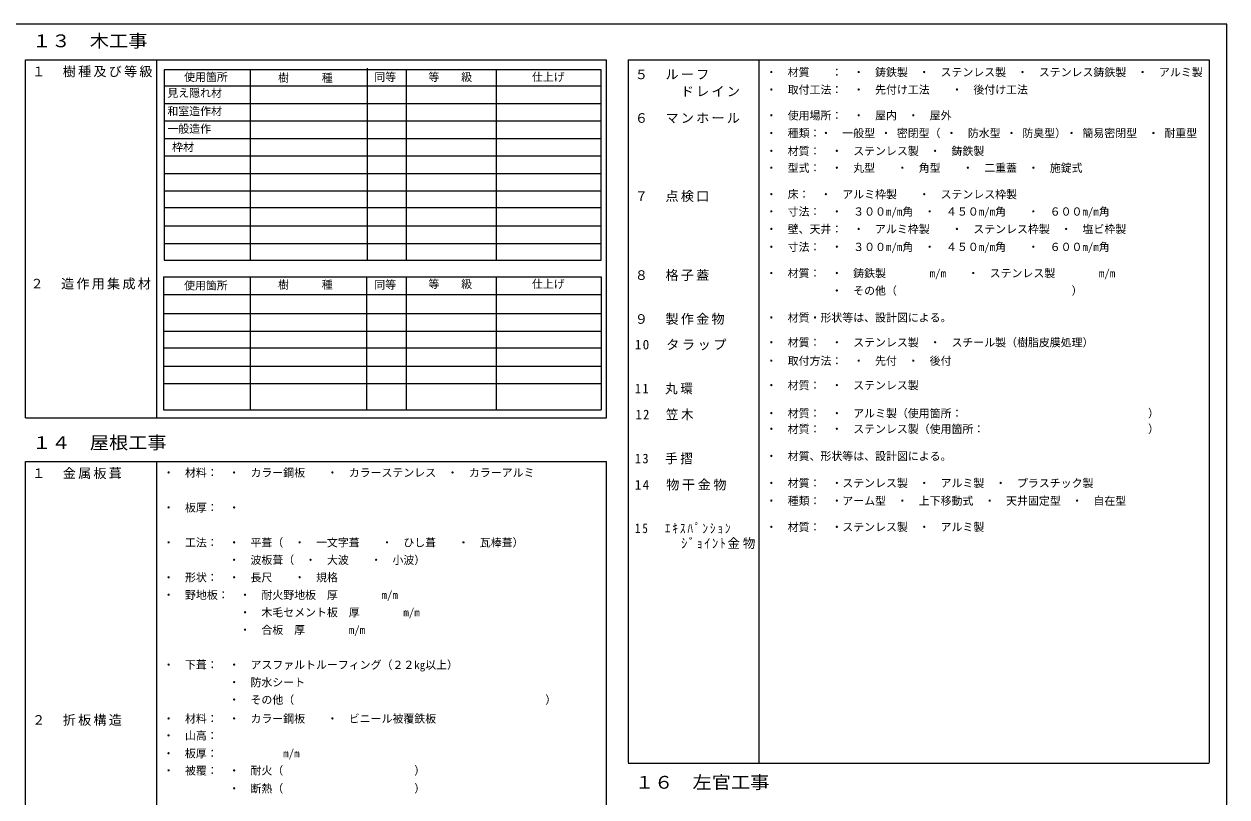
# Model space of a CAD drawing. Units: millimetres, scale not verified. Extents: x -27950 to 27564, y -20828 to 18132.
# Drawn here: x 22 to 27564, y 436 to 18132 of the extents above; entities that cross this region are included whole.
import ezdxf
from ezdxf.enums import TextEntityAlignment as Align

# ---------------------------------------------------------------- set-up
doc = ezdxf.new("R2010")
doc.units = ezdxf.units.MM
doc.header["$LTSCALE"] = 100
for name, color, linetype in [('0-3_３列上', 6, 'Continuous'), ('0-4_４列上', 6, 'Continuous'), ('0-D_枠線', 2, 'Continuous'), ('C-F_ 補助線�', 5, 'Continuous')]:
    doc.layers.add(name, color=color, linetype=linetype)
doc.styles.add('ＭＳ ゴシック', font='')
doc.styles.get('ＭＳ ゴシック').set_extended_font_data('MS Gothic')

msp = doc.modelspace()

# ---------------------------------------------------------------- linework, layer by layer
at = {"layer": '0-4_４列上', "color": 7}
for p, q in [((13235.7, 17081.7), (3230.4, 17081.7)), ((5198.6, 17081.7), (5198.6, 12730.8)), ((7877.7, 17118.1), (7877.7, 12739.2)), ((8770.7, 17099.9), (8770.7, 12730.8)), ((10830.1, 17081.7), (10830.1, 12730.8)), ((13235.7, 12726), (13235.7, 17081.7)), ((3239, 16717.2), (13241.4, 16717.2)), ((3230.4, 16316.2), (13224.5, 16316.2)), ((3230.4, 15915.3), (13241.4, 15915.3)), ((3230.6, 15514.3), (13233, 15514.3)), ((3239, 15113.4), (13241.4, 15113.4)), ((3230.6, 14712.5), (13241.4, 14712.5)), ((3230.6, 14311.5), (13233, 14311.5)), ((3239, 13928.8), (13241.4, 13928.8)), ((3230.6, 13509.6), (13233, 13509.6)), ((3230.6, 13108.7), (13233, 13108.7)), ((5198.6, 12343.2), (5198.6, 9295.6)), ((7859.4, 12335.1), (7859.4, 9304.1)), ((8770.7, 12335.1), (8770.7, 9304.1)), ((10830.1, 12335.1), (10830.1, 9304.1)), ((3213.8, 11942.3), (13235.7, 11942.3)), ((3222.2, 11504.9), (13249.8, 11504.9)), ((3222.2, 11104), (13233, 11104)), ((3213.8, 10721.2), (13233, 10721.2)), ((3213.8, 10302.1), (13233, 10302.1)), ((3213.8, 9901.1), (13233, 9901.1))]:
    msp.add_line(p, q, dxfattribs=at)
for points in [[(3230.4, 17081.7), (3230.4, 12726), (13235.7, 12726)], [(3212.1, 12343.2), (3212.1, 9299.7), (13235.7, 9299.7)], [(3212.1, 12343.2), (13235.7, 12343.2), (13235.7, 9299.7)]]:
    msp.add_lwpolyline(points, dxfattribs=at)
at = {"layer": '0-D_枠線'}
for p, q in [((56.9, 17312.9), (13356.9, 17312.9)), ((56.9, 9112.9), (56.9, 17312.9)), ((3056.9, 17312.9), (3056.9, 9112.9)), ((13356.9, 9112.9), (13356.9, 17312.9)), ((13856.9, 17312.9), (27156.9, 17312.9)), ((13856.9, 17312.9), (13856.9, 1223.9)), ((16856.9, 1223.9), (16856.9, 17312.9)), ((27156.9, 17312.9), (27156.9, 1223.9)), ((56.9, 9112.9), (13356.9, 9112.9)), ((56.9, 8112.9), (13356.9, 8112.9)), ((56.9, -9287.1), (56.9, 8112.9)), ((3056.9, 8112.9), (3056.9, -9287.1)), ((13356.9, -9287.1), (13356.9, 8112.9)), ((13856.9, 1206.3), (27156.9, 1206.3))]:
    msp.add_line(p, q, dxfattribs=at)
at = {"layer": 'C-F_ 補助線�', "color": 7}
msp.add_line((27563.8, 18131.7), (-27950, 18131.7), dxfattribs=at)
msp.add_lwpolyline([(-27950, -19950), (27563.8, -19950), (27563.8, 18131.7)], dxfattribs=at)

# ---------------------------------------------------------------- texts
at = {"layer": '0-3_３列上', "color": 3, "style": 'ＭＳ ゴシック', "width": 1.1}
for s, p in [('１３\u3000木工事', (206.9, 17512.9)), ('１４\u3000屋根工事', (206.9, 8312.9))]:
    msp.add_text(s, height=293.3, dxfattribs=at).set_placement(p, align=Align.BOTTOM_LEFT)
at = {"layer": '0-3_３列上', "style": 'ＭＳ ゴシック'}
for s, p in [('・\u3000材料：\u3000・\u3000カラー鋼板\u3000\u3000・\u3000カラーステンレス\u3000・\u3000カラーアルミ\u3000\u3000\u3000', (3206.9, 7712.9)), ('・\u3000板厚：\u3000・\u3000', (3206.9, 6912.9)), ('・\u3000工法：\u3000・\u3000平葺（\u3000・\u3000一文字葺\u3000\u3000・\u3000ひし葺\u3000\u3000・\u3000瓦棒葺）', (3206.9, 6112.9)), ('\u3000\u3000\u3000\u3000\u3000\u3000・\u3000波板葺（\u3000・\u3000大波\u3000\u3000・\u3000小波） ', (3206.9, 5712.9)), ('・\u3000形状：\u3000・\u3000長尺\u3000\u3000・\u3000規格', (3206.9, 5312.9)), ('・\u3000野地板：\u3000・\u3000耐火野地板\u3000厚\u3000\u3000\u3000\u3000m/m', (3206.9, 4912.9)), ('\u3000\u3000\u3000\u3000\u3000\u3000\u3000・\u3000木毛セメント板\u3000厚\u3000\u3000\u3000\u3000m/m', (3206.9, 4512.9)), ('\u3000\u3000\u3000\u3000\u3000\u3000\u3000・\u3000合板\u3000厚\u3000\u3000\u3000\u3000m/m', (3206.9, 4112.9)), ('・\u3000下葺：\u3000・\u3000アスファルトルーフィング（２２kg以上）', (3206.9, 3312.9)), ('\u3000\u3000\u3000\u3000\u3000\u3000・\u3000防水シート', (3206.9, 2912.9)), ('\u3000\u3000\u3000\u3000\u3000\u3000・\u3000その他（\u3000\u3000\u3000\u3000\u3000\u3000\u3000\u3000\u3000\u3000\u3000\u3000\u3000\u3000\u3000\u3000\u3000\u3000\u3000\u3000\u3000\u3000\u3000）', (3206.9, 2512.9)), ('・\u3000材料：\u3000・\u3000カラー鋼板\u3000\u3000・\u3000ビニール被覆鉄板\u3000\u3000\u3000', (3206.9, 2081.4)), ('・\u3000被覆：\u3000・\u3000耐火（\u3000\u3000\u3000\u3000\u3000\u3000\u3000\u3000\u3000\u3000\u3000\u3000）\u3000\u3000\u3000', (3206.9, 892.4)), ('\u3000\u3000\u3000\u3000\u3000\u3000・\u3000断熱（\u3000\u3000\u3000\u3000\u3000\u3000\u3000\u3000\u3000\u3000\u3000\u3000）', (3206.9, 481.7))]:
    msp.add_text(s, height=183.3, dxfattribs=at).set_placement(p, align=Align.BOTTOM_LEFT)
at = {"layer": '0-3_３列上', "color": 2, "char_height": 219.9, "attachment_point": 7, "style": 'ＭＳ ゴシック'}
for s, insert in [('\\T1.17;１\u3000樹種及び等級', (206.9, 16912.9)), ('\\T1.17;２\u3000造作用集成材', (168.6, 12051.6)), ('\\T1.17;１\u3000金属板葺', (206.9, 7712.9)), ('\\T1.17;２\u3000折板構造', (206.9, 2063.7))]:
    msp.add_mtext(s, dxfattribs=dict(at, insert=insert))
at = {"layer": '0-4_４列上', "style": 'ＭＳ ゴシック'}
for s, p in [('・\u3000材質\u3000\u3000：\u3000・\u3000鋳鉄製\u3000・\u3000ステンレス製\u3000・\u3000ステンレス鋳鉄製\u3000・\u3000アルミ製', (17006.9, 16881.1)), ('使用箇所', (3686, 16771.9)), ('樹\u3000\u3000\u3000種', (5836.5, 16753.6)), ('同等', (8041.7, 16771.9)), ('等\u3000\u3000級', (9281, 16771.9)), ('仕上げ', (11650.2, 16771.9)), ('見え隠れ材', (3303.3, 16407.4)), ('・\u3000取付工法：\u3000・\u3000先付け工法\u3000\u3000・\u3000後付け工法', (17006.9, 16481.1)), ('和室造作材', (3303.3, 15988.2)), ('・\u3000使用場所：\u3000・\u3000屋内\u3000・\u3000屋外', (17006.9, 15890.5)), ('一般造作', (3303.3, 15587.2)), ('・\u3000種類：・\u3000一般型 ・ 密閉型（ ・\u3000防水型 ・ 防臭型）・ 簡易密閉型\u3000・ 耐重型', (17006.9, 15485.7)), ('枠材', (3412.6, 15168.1)), ('・\u3000材質：\u3000・\u3000ステンレス製\u3000・\u3000鋳鉄製\u3000\u3000', (17006.9, 15076.6)), ('・\u3000型式：\u3000・\u3000丸型\u3000\u3000・\u3000角型\u3000\u3000・\u3000二重蓋\u3000・\u3000施錠式\u3000\u3000', (17006.9, 14690.5)), ('・\u3000床：\u3000・\u3000アルミ枠製\u3000\u3000・\u3000ステンレス枠製\u3000\u3000', (17006.9, 14085)), ('・\u3000寸法：\u3000・\u3000３００m/m角\u3000・\u3000４５０m/m角  \u3000・\u3000６００m/m角\u3000\u3000\u3000', (17006.9, 13690.8)), ('・\u3000壁、天井：\u3000・\u3000アルミ枠製\u3000\u3000・\u3000ステンレス枠製\u3000・\u3000塩ビ枠製\u3000', (17006.9, 13289.3)), ('・\u3000寸法：\u3000・\u3000３００m/m角\u3000・\u3000４５０m/m角  \u3000・\u3000６００m/m角\u3000\u3000\u3000', (17006.9, 12881.1)), ('・\u3000材質：\u3000・\u3000鋳鉄製\u3000\u3000\u3000\u3000m/m\u3000\u3000・\u3000ステンレス製\u3000\u3000\u3000\u3000m/m', (17006.9, 12279.3)), ('使用箇所', (3686, 11997)), ('樹\u3000\u3000\u3000種', (5836.5, 12015.2)), ('同等', (8041.7, 12015.2)), ('等\u3000\u3000級', (9281, 12032)), ('仕上げ', (11650.2, 12032)), ('\u3000\u3000\u3000\u3000\u3000\u3000・\u3000その他（\u3000\u3000\u3000\u3000\u3000\u3000\u3000\u3000\u3000\u3000\u3000\u3000\u3000\u3000\u3000\u3000）', (17006.9, 11879.3)), ('・\u3000材質・形状等は、設計図による。', (17006.9, 11262.7)), ('・\u3000材質：\u3000・\u3000ステンレス製\u3000・\u3000スチール製（樹脂皮膜処理）', (17006.9, 10694.4)), ('・\u3000取付方法：\u3000・\u3000先付\u3000・\u3000後付', (17006.9, 10272.7)), ('・\u3000材質：\u3000・\u3000ステンレス製', (17006.9, 9712.9)), ('・\u3000材質：\u3000・\u3000アルミ製（使用箇所：\u3000\u3000\u3000\u3000\u3000\u3000\u3000\u3000\u3000\u3000\u3000\u3000\u3000\u3000\u3000\u3000\u3000）', (17006.9, 9071.3)), ('・\u3000材質：\u3000・\u3000ステンレス製（使用箇所：\u3000\u3000\u3000\u3000\u3000\u3000\u3000\u3000\u3000\u3000\u3000\u3000\u3000\u3000\u3000）', (17006.9, 8712.9)), ('・\u3000材質、形状等は、設計図による。', (17006.9, 8091.3)), ('・\u3000材質：\u3000・ステンレス製\u3000・\u3000アルミ製\u3000・\u3000プラスチック製', (17006.9, 7473.7)), ('・\u3000種類：\u3000・アーム型\u3000・\u3000上下移動式\u3000・\u3000天井固定型\u3000・\u3000自在型', (17006.9, 7067.9)), ('・\u3000材質：\u3000・ステンレス製\u3000・\u3000アルミ製\u3000', (17006.9, 6468)), ('・\u3000山高：', (3205.3, 1692.8)), ('・\u3000板厚：\u3000\u3000\u3000\u3000\u3000\u3000m/m', (3205.3, 1284.7))]:
    msp.add_text(s, height=183.3, dxfattribs=at).set_placement(p, align=Align.BOTTOM_LEFT)
at = {"layer": '0-4_４列上', "color": 3, "style": 'ＭＳ ゴシック', "width": 1.1}
msp.add_text('１６\u3000左官工事', height=293.3, dxfattribs=at).set_placement((14006.9, 535.9), align=Align.BOTTOM_LEFT)
at = {"layer": '0-4_４列上', "color": 2, "char_height": 219.9, "attachment_point": 7, "style": 'ＭＳ ゴシック'}
for s, insert in [('\\T1.17;５\u3000ルーフ', (14006.9, 16862.8)), ('\\T1.17;\u3000\u3000\u3000ドレイン', (14006.9, 16467.2)), ('\\T1.17;６\u3000マンホール', (14006.9, 15857.8)), ('\\T1.17;７\u3000点検口', (14006.9, 14057.1)), ('\\T1.17;８\u3000格子蓋', (14006.9, 12249)), ('\\T1.17;９\u3000製作金物', (14006.9, 11244.3)), ('\\T1.2;10\u3000タラップ', (14006.9, 10660.7)), ('\\T1.22;\\W0.95;11\u3000丸環', (14006.9, 9652.4)), ('\\T1.22;\\W0.95;12\u3000笠木', (14023.6, 9059.2)), ('\\T1.22;\\W0.95;13\u3000手摺', (14006.9, 8051)), ('\\T1.2;14\u3000物干金物', (14006.9, 7451)), ('\\T1.35;\\W0.85;15\u3000ｴｷｽﾊﾟﾝｼｮﾝ', (14006.9, 6463)), ('\\T1.24;\\W0.95;\u3000\u3000\u3000ｼﾞｮｲﾝﾄ金物', (14006.9, 6110))]:
    msp.add_mtext(s, dxfattribs=dict(at, insert=insert))

doc.saveas('drawing.dxf')
